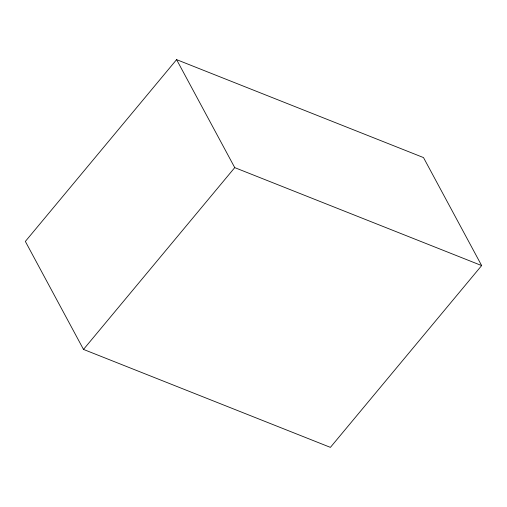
<?xml version="1.0" encoding="UTF-8"?>
<svg xmlns="http://www.w3.org/2000/svg" width="507" height="507" viewBox="0 0 507 507"><rect width="100%" height="100%" fill="white"/><g stroke="black" fill="none" stroke-linecap="round" stroke-linejoin="round"><path stroke-width="0.76" d="M176.594 59.63L25.35 241.421L83.497 349.418L330.406 447.37L481.65 265.579L423.503 157.582L176.594 59.63L234.741 167.621L481.65 265.579M83.497 349.418L234.741 167.621"/></g></svg>
